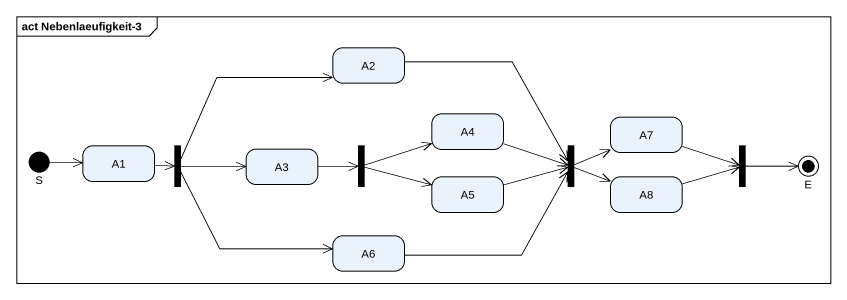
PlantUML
@startuml
mainframe act Nebenlaeufigkeit-3
hide empty description
state A2
state A4
state A7
state S <<start>>
state A1
state fork1 <<fork>>
state A3
state fork2 <<fork>>
state fork3 <<join>>
state fork4 <<join>>
state E <<end>>
state A5
state A8
state A6
A2 -right-> fork3
A4 -right-> fork3
A7 -right-> fork4
S -right-> A1
A1 -right-> fork1
fork1 -right-> A2
fork1 -right-> A3
fork1 -right-> A6
A3 -right-> fork2
fork2 -right-> A4
fork2 -right-> A5
fork3 -right-> A7
fork3 -right-> A8
fork4 -right-> E
A5 -right-> fork3
A8 -right-> fork4
A6 -right-> fork3
@enduml
